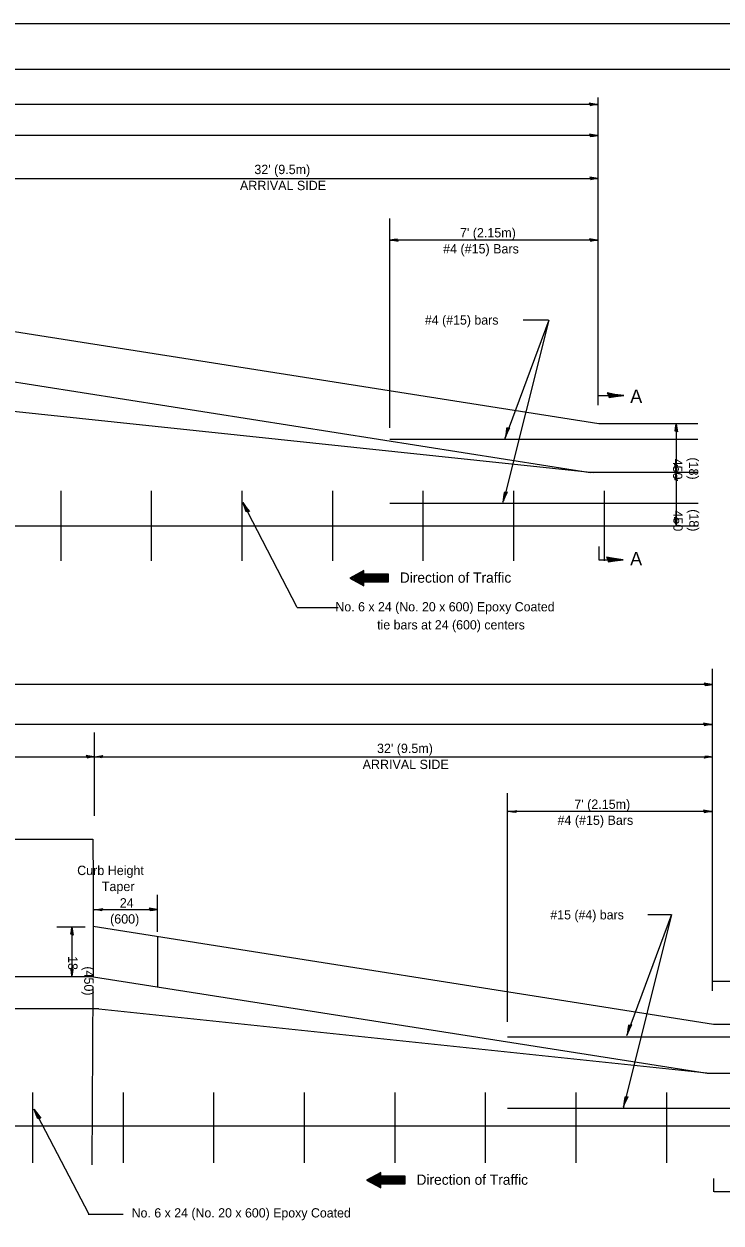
# Model space of a CAD drawing. Extents: x 112682 to 126021, y 61994 to 72129.
# Drawn here: x 113413 to 113797, y 69498 to 70161 of the extents above; entities that cross this region are included whole.
import ezdxf

# ---------------------------------------------------------------- set-up
doc = ezdxf.new("R2010")
doc.units = 0
for name, color, linetype in [('Default', 7, 'Continuous'), ('Sheets_50 Reference Boundary', 7, 'Continuous'), ('Sheets_General Details', 7, 'Continuous'), ('Sheets_Printer Plotting Border', 7, 'Continuous')]:
    doc.layers.add(name, color=color, linetype=linetype)

msp = doc.modelspace()

# ---------------------------------------------------------------- linework, layer by layer
at = {"layer": 'Default'}
for points in [[(113724.86, 70116.25), (113725, 70115.64), (113726.71, 70115.9), (113728.92, 70116.19), (113726.56, 70116.51), (113724.5, 70116.87), (113724.86, 70116.25), (113725.04, 70115.84), (113727.44, 70116.19), (113724.82, 70116.65), (113725.21, 70116.13), (113726.31, 70116.21), (113725.25, 70116.36)], [(113725.01, 70099.05), (113725.14, 70098.45), (113726.86, 70098.71), (113729.07, 70098.99), (113726.71, 70099.32), (113724.65, 70099.68), (113725.01, 70099.05), (113725.19, 70098.65), (113727.59, 70099), (113724.96, 70099.46), (113725.35, 70098.94), (113726.45, 70099.01), (113725.39, 70099.17)], [(113725.33, 70075.33), (113725.47, 70074.72), (113727.19, 70074.98), (113729.4, 70075.27), (113727.04, 70075.59), (113724.97, 70075.95), (113725.33, 70075.33), (113725.52, 70074.93), (113727.91, 70075.27), (113725.29, 70075.73), (113725.68, 70075.22), (113726.78, 70075.28), (113725.72, 70075.45)], [(113618.75, 70041.2), (113618.62, 70041.81), (113616.9, 70041.55), (113614.69, 70041.26), (113617.05, 70040.94), (113619.11, 70040.57), (113618.75, 70041.2), (113618.57, 70041.6), (113616.17, 70041.26), (113618.79, 70040.8), (113618.41, 70041.31), (113617.31, 70041.24), (113618.37, 70041.08)], [(113725.07, 70041.3), (113725.2, 70040.69), (113726.92, 70040.95), (113729.13, 70041.24), (113726.77, 70041.56), (113724.7, 70041.93), (113725.07, 70041.3), (113725.25, 70040.9), (113727.64, 70041.24), (113725.02, 70041.7), (113725.41, 70041.19), (113726.51, 70041.26), (113725.45, 70041.42)], [(113735.24, 69955.5), (113735.52, 69954.24), (113739.1, 69954.78), (113743.7, 69955.38), (113738.79, 69956.05), (113734.48, 69956.81), (113735.24, 69955.5), (113735.62, 69954.66), (113740.61, 69955.38), (113735.15, 69956.34), (113735.96, 69955.27), (113738.25, 69955.41), (113736.04, 69955.75)], [(113679.77, 69937.33), (113678.93, 69937.38), (113678.63, 69935.04), (113678.19, 69932.06), (113679.49, 69935.01), (113680.72, 69937.57), (113679.77, 69937.33), (113679.18, 69937.25), (113678.74, 69933.99), (113680.32, 69937.24), (113679.5, 69936.93), (113679.18, 69935.46), (113679.78, 69936.79)], [(113772.61, 69935.65), (113772, 69935.79), (113772.26, 69937.5), (113772.55, 69939.71), (113772.87, 69937.35), (113773.24, 69935.29), (113772.61, 69935.65), (113772.21, 69935.83), (113772.55, 69938.23), (113773.01, 69935.61), (113772.5, 69935.99), (113772.57, 69937.1), (113772.73, 69936.03)], [(113772.49, 69917.14), (113773.1, 69917.01), (113772.83, 69915.29), (113772.55, 69913.08), (113772.22, 69915.44), (113771.86, 69917.51), (113772.49, 69917.14), (113772.89, 69916.96), (113772.55, 69914.57), (113772.09, 69917.19), (113772.6, 69916.8), (113772.53, 69915.7), (113772.37, 69916.76)], [(113772.53, 69908.66), (113771.93, 69908.79), (113772.19, 69910.51), (113772.48, 69912.72), (113772.8, 69910.36), (113773.16, 69908.3), (113772.53, 69908.66), (113772.13, 69908.84), (113772.48, 69911.24), (113772.94, 69908.62), (113772.42, 69909), (113772.49, 69910.1), (113772.66, 69909.05)], [(113678.48, 69901.77), (113677.64, 69901.83), (113677.31, 69899.49), (113676.82, 69896.51), (113678.16, 69899.45), (113679.43, 69901.99), (113678.48, 69901.77), (113677.89, 69901.69), (113677.4, 69898.44), (113679.02, 69901.66), (113678.2, 69901.36), (113677.86, 69899.9), (113678.48, 69901.22)], [(113536.04, 69891.45), (113535.23, 69891.22), (113534.42, 69893.44), (113533.33, 69896.25), (113535.25, 69893.65), (113537.02, 69891.43), (113536.04, 69891.45), (113535.44, 69891.41), (113534.3, 69894.49), (113536.55, 69891.67), (113535.68, 69891.79), (113535.05, 69893.15), (113535.93, 69891.99)], [(113772.49, 69887.82), (113773.1, 69887.69), (113772.83, 69885.97), (113772.55, 69883.76), (113772.22, 69886.12), (113771.86, 69888.18), (113772.49, 69887.82), (113772.89, 69887.64), (113772.55, 69885.24), (113772.09, 69887.86), (113772.6, 69887.48), (113772.53, 69886.38), (113772.37, 69887.44)], [(113734.82, 69864.77), (113735.1, 69863.51), (113738.68, 69864.06), (113743.28, 69864.65), (113738.37, 69865.33), (113734.07, 69866.08), (113734.82, 69864.77), (113735.2, 69863.94), (113740.19, 69864.66), (113734.73, 69865.62), (113735.54, 69864.54), (113737.83, 69864.69), (113735.63, 69865.02)], [(113788.39, 69795.88), (113788.53, 69795.28), (113790.25, 69795.54), (113792.46, 69795.83), (113790.1, 69796.15), (113788.03, 69796.51), (113788.39, 69795.88), (113788.58, 69795.48), (113790.97, 69795.83), (113788.35, 69796.29), (113788.74, 69795.77), (113789.84, 69795.84), (113788.78, 69796)], [(113788.02, 69773.82), (113788.16, 69773.21), (113789.87, 69773.47), (113792.08, 69773.76), (113789.72, 69774.08), (113787.66, 69774.44), (113788.02, 69773.82), (113788.2, 69773.41), (113790.6, 69773.76), (113787.98, 69774.22), (113788.37, 69773.7), (113789.47, 69773.78), (113788.41, 69773.93)], [(113447.22, 69755.99), (113447.36, 69755.39), (113449.07, 69755.65), (113451.28, 69755.93), (113448.92, 69756.26), (113446.86, 69756.62), (113447.22, 69755.99), (113447.4, 69755.59), (113449.8, 69755.94), (113447.18, 69756.4), (113447.57, 69755.88), (113448.67, 69755.95), (113447.61, 69756.11)], [(113455.48, 69755.97), (113455.34, 69755.36), (113453.63, 69755.62), (113451.42, 69755.91), (113453.78, 69756.23), (113455.84, 69756.6), (113455.48, 69755.97), (113455.3, 69755.57), (113452.9, 69755.91), (113455.52, 69756.38), (113455.14, 69755.86), (113454.04, 69755.93), (113455.1, 69756.09)], [(113788.56, 69755.84), (113788.7, 69756.44), (113790.41, 69756.18), (113792.62, 69755.9), (113790.26, 69755.57), (113788.2, 69755.21), (113788.56, 69755.84), (113788.74, 69756.24), (113791.14, 69755.89), (113788.52, 69755.43), (113788.91, 69755.95), (113790.01, 69755.88), (113788.95, 69755.72)], [(113684.12, 69725.7), (113683.98, 69725.09), (113682.27, 69725.35), (113680.06, 69725.64), (113682.42, 69725.96), (113684.48, 69726.32), (113684.12, 69725.7), (113683.94, 69725.3), (113681.54, 69725.64), (113684.16, 69726.1), (113683.78, 69725.59), (113682.67, 69725.66), (113683.73, 69725.82)], [(113787.93, 69725.83), (113788.07, 69725.23), (113789.78, 69725.49), (113791.99, 69725.78), (113789.63, 69726.1), (113787.57, 69726.46), (113787.93, 69725.83), (113788.11, 69725.43), (113790.51, 69725.78), (113787.89, 69726.24), (113788.27, 69725.72), (113789.38, 69725.79), (113788.32, 69725.95)], [(113455.46, 69671.54), (113455.32, 69670.93), (113453.6, 69671.19), (113451.39, 69671.48), (113453.75, 69671.8), (113455.82, 69672.16), (113455.46, 69671.54), (113455.28, 69671.13), (113452.88, 69671.48), (113455.5, 69671.94), (113455.11, 69671.43), (113454.01, 69671.5), (113455.07, 69671.65)], [(113482.05, 69671.62), (113482.19, 69671.02), (113483.9, 69671.28), (113486.11, 69671.56), (113483.76, 69671.89), (113481.69, 69672.25), (113482.05, 69671.62), (113482.23, 69671.22), (113484.63, 69671.57), (113482.01, 69672.03), (113482.4, 69671.51), (113483.5, 69671.58), (113482.44, 69671.74)], [(113439.04, 69657.86), (113438.43, 69657.99), (113438.69, 69659.71), (113438.98, 69661.92), (113439.31, 69659.56), (113439.67, 69657.49), (113439.04, 69657.86), (113438.64, 69658.04), (113438.98, 69660.43), (113439.44, 69657.81), (113438.93, 69658.2), (113439, 69659.3), (113439.16, 69658.24)], [(113438.92, 69638.79), (113439.53, 69638.66), (113439.27, 69636.94), (113438.98, 69634.73), (113438.66, 69637.09), (113438.3, 69639.15), (113438.92, 69638.79), (113439.32, 69638.61), (113438.98, 69636.21), (113438.52, 69638.83), (113439.03, 69638.45), (113438.96, 69637.35), (113438.8, 69638.41)], [(113747.09, 69607.61), (113746.25, 69607.65), (113745.95, 69605.32), (113745.51, 69602.33), (113746.81, 69605.28), (113748.04, 69607.85), (113747.09, 69607.61), (113746.5, 69607.52), (113746.06, 69604.26), (113747.64, 69607.51), (113746.82, 69607.2), (113746.5, 69605.73), (113747.1, 69607.06)], [(113745.07, 69567.97), (113744.23, 69568.03), (113743.9, 69565.7), (113743.41, 69562.72), (113744.75, 69565.66), (113746.03, 69568.2), (113745.07, 69567.97), (113744.48, 69567.89), (113744, 69564.65), (113745.61, 69567.87), (113744.79, 69567.57), (113744.46, 69566.11), (113745.08, 69567.43)], [(113420.89, 69556.29), (113420.08, 69556.06), (113419.28, 69558.27), (113418.18, 69561.09), (113420.1, 69558.49), (113421.87, 69556.27), (113420.89, 69556.29), (113420.3, 69556.25), (113419.15, 69559.32), (113421.4, 69556.5), (113420.54, 69556.63), (113419.9, 69557.99), (113420.78, 69556.83)]]:
    msp.add_lwpolyline(points, dxfattribs=at)
at = {"layer": 'Sheets_50 Reference Boundary'}
msp.add_lwpolyline([(112782.29, 70135.57), (114357.29, 70135.57), (114357.29, 69135.57), (112782.29, 69135.57)], close=True, dxfattribs=at)
at = {"layer": 'Sheets_General Details'}
for p, q in [((114382.29, 70160.57), (112682.29, 70160.57)), ((113729.51, 69950), (113729.51, 70119.99)), ((113729.51, 70116.14), (112945.74, 70116.14)), ((113729.51, 70099.03), (112945.74, 70099.03)), ((113388.73, 70075.28), (113729.51, 70075.28)), ((113614.5, 69937.53), (113614.5, 70053.17)), ((113729.18, 70041.24), (113614.53, 70041.24)), ((113702.28, 69997.07), (113677.28, 69897.33)), ((113702.28, 69997.07), (113677.92, 69931.51)), ((113688.01, 69997.11), (113702.08, 69997.11)), ((113729.83, 69939.69), (113389.49, 69993.35)), ((113387.86, 69965.91), (113725.1, 69912.82)), ((113729.51, 69950), (113729.51, 69955.38)), ((113729.51, 69955.38), (113743.7, 69955.38)), ((113390.33, 69948.39), (113726.99, 69912.87)), ((113784.47, 69939.69), (113729.83, 69939.69)), ((113772.55, 69939.69), (113772.55, 69883.51)), ((113784.5, 69931.07), (113614.5, 69931.07)), ((113784.76, 69912.82), (113725.1, 69912.82)), ((113432.78, 69902.85), (113432.78, 69864.09)), ((113482.78, 69902.85), (113482.78, 69864.09)), ((113532.78, 69902.85), (113532.78, 69864.09)), ((113582.78, 69902.85), (113582.78, 69864.09)), ((113632.78, 69902.85), (113632.78, 69864.09)), ((113682.78, 69902.85), (113682.78, 69864.09)), ((113732.78, 69902.85), (113732.78, 69864.09)), ((113563.36, 69838.42), (113533.33, 69896.25)), ((113784.76, 69895.7), (113614.5, 69895.7)), ((112886.94, 69883.51), (113784.76, 69883.51)), ((113729.83, 69872.07), (113729.83, 69864.65)), ((113729.83, 69864.65), (113743.28, 69864.65)), ((113563.36, 69838.42), (113585.97, 69838.42)), ((113792.65, 69626.65), (113792.65, 69804.43)), ((113792.65, 69795.9), (112867.84, 69795.9)), ((113792.65, 69773.79), (112867.84, 69773.79)), ((113451.39, 69723.3), (113451.39, 69769.37)), ((113308.32, 69755.92), (113451.39, 69755.92)), ((113451.39, 69755.92), (113792.65, 69755.92)), ((113679.45, 69609.63), (113679.45, 69735.82)), ((113792.65, 69725.69), (113679.45, 69725.69)), ((113308.64, 69710.5), (113450.6, 69710.5)), ((113450.6, 69710.5), (113450.62, 69687.45)), ((113450.62, 69687.45), (113450.67, 69634.38)), ((113486.22, 69659.26), (113486.22, 69679.63)), ((113450.7, 69671.52), (113486.22, 69671.52)), ((113770.05, 69668.76), (113743.24, 69561.76)), ((113770.05, 69668.76), (113745.15, 69601.73)), ((113756.93, 69668.8), (113769.86, 69668.8)), ((113430.73, 69662.06), (113446.22, 69662.06)), ((113438.98, 69662.06), (113438.98, 69634.38)), ((113793.26, 69608.1), (113450.64, 69662.12)), ((113486.33, 69628.86), (113486.33, 69656.49)), ((113450.98, 69634.38), (113090.09, 69634.38)), ((113450.98, 69634.38), (113789.63, 69581.23)), ((113792.65, 69626.65), (113792.65, 69632.02)), ((113792.65, 69632.02), (113806.84, 69632.02)), ((113450.18, 69530.54), (113450.67, 69628.89)), ((113453.76, 69616.8), (113090.29, 69616.8)), ((113453.76, 69616.8), (113789.54, 69581.34)), ((113850.89, 69608.1), (113793.26, 69608.1)), ((113850.89, 69601.05), (113679.45, 69601.05)), ((113789.63, 69581.23), (113850.89, 69581.23)), ((113417.18, 69570.51), (113417.18, 69531.75)), ((113467.18, 69570.51), (113467.18, 69531.75)), ((113517.18, 69570.51), (113517.18, 69531.75)), ((113567.18, 69570.51), (113567.18, 69531.75)), ((113617.18, 69570.51), (113617.18, 69531.75)), ((113667.18, 69570.51), (113667.18, 69531.75)), ((113717.18, 69570.51), (113717.18, 69531.75)), ((113767.18, 69570.51), (113767.18, 69531.75)), ((113448.24, 69503.43), (113418.21, 69561.26)), ((113850.89, 69561.76), (113679.45, 69561.76)), ((112809.64, 69552.1), (113850.89, 69552.1)), ((113793.26, 69523.12), (113793.26, 69515.7)), ((113793.51, 69515.94), (113806.96, 69515.94)), ((113447.92, 69503.39), (113467.22, 69503.39))]:
    msp.add_line(p, q, dxfattribs=at)
msp.add_lwpolyline([(112782.29, 70135.57), (114357.29, 70135.57), (114357.29, 69085.57), (112782.29, 69085.57)], close=True, dxfattribs=at)
for points in [[(113592.42, 69854.6), (113600.22, 69850.35), (113600.22, 69852.48), (113613.68, 69852.48), (113613.68, 69856.73), (113600.22, 69856.73), (113600.22, 69858.85), (113592.42, 69854.6), (113600.08, 69850.64), (113600.01, 69852.62), (113613.54, 69852.62), (113613.54, 69856.59), (113600.08, 69856.59), (113600.01, 69858.57), (113592.71, 69854.6), (113599.93, 69850.92), (113599.79, 69852.83), (113613.33, 69852.83), (113613.33, 69856.44), (113599.93, 69856.38), (113599.79, 69858.15), (113593.2, 69854.6), (113599.65, 69851.35), (113599.58, 69852.9), (113613.19, 69852.97), (113613.12, 69856.3), (113599.72, 69856.23), (113599.58, 69857.72), (113593.77, 69854.6), (113599.37, 69851.77), (113599.37, 69853.12), (113612.97, 69853.12), (113612.9, 69856.16), (113599.58, 69856.02), (113599.37, 69857.3), (113594.48, 69854.6), (113599.09, 69852.12), (113599.09, 69853.33), (113612.76, 69853.33), (113612.62, 69855.95), (113599.44, 69855.81), (113599.3, 69856.94), (113594.97, 69854.6), (113598.8, 69852.48), (113598.8, 69853.47), (113612.62, 69853.54), (113612.48, 69855.74), (113599.3, 69855.67), (113599.16, 69856.59), (113595.47, 69854.6), (113598.52, 69852.9), (113598.52, 69853.75), (113612.33, 69853.75), (113612.33, 69855.52), (113599.09, 69855.52), (113599.09, 69856.3), (113596.11, 69854.6), (113598.16, 69853.33), (113598.24, 69853.89), (113612.12, 69853.96), (113612.12, 69855.31), (113598.94, 69855.38), (113598.8, 69855.88), (113596.68, 69854.6), (113597.88, 69853.82), (113597.95, 69854.11), (113611.84, 69854.18), (113611.91, 69855.17), (113598.87, 69855.17), (113598.73, 69855.67), (113597.03, 69854.6), (113597.74, 69854.25), (113611.63, 69854.39), (113611.63, 69855.03), (113598.66, 69855.1), (113598.59, 69855.31), (113597.45, 69854.53), (113597.81, 69854.39), (113611.41, 69854.53), (113611.41, 69854.89), (113598.45, 69855.03), (113597.95, 69854.67), (113611.2, 69854.67), (113611.13, 69854.82), (113598.24, 69854.89)], [(113601.66, 69522.13), (113609.45, 69517.88), (113609.45, 69520.01), (113622.92, 69520.01), (113622.92, 69524.26), (113609.45, 69524.26), (113609.45, 69526.38), (113601.66, 69522.13), (113609.31, 69518.17), (113609.24, 69520.15), (113622.77, 69520.15), (113622.77, 69524.12), (113609.31, 69524.12), (113609.24, 69526.1), (113601.94, 69522.13), (113609.17, 69518.45), (113609.03, 69520.36), (113622.56, 69520.36), (113622.56, 69523.97), (113609.17, 69523.91), (113609.03, 69525.68), (113602.44, 69522.13), (113608.89, 69518.88), (113608.81, 69520.43), (113622.42, 69520.5), (113622.35, 69523.83), (113608.96, 69523.76), (113608.81, 69525.25), (113603.01, 69522.13), (113608.6, 69519.3), (113608.6, 69520.65), (113622.21, 69520.65), (113622.14, 69523.69), (113608.81, 69523.55), (113608.6, 69524.83), (113603.71, 69522.13), (113608.32, 69519.65), (113608.32, 69520.86), (113622, 69520.86), (113621.85, 69523.48), (113608.68, 69523.34), (113608.53, 69524.47), (113604.21, 69522.13), (113608.04, 69520.01), (113608.04, 69521), (113621.85, 69521.07), (113621.71, 69523.27), (113608.53, 69523.2), (113608.39, 69524.12), (113604.71, 69522.13), (113607.75, 69520.43), (113607.75, 69521.28), (113621.57, 69521.28), (113621.57, 69523.05), (113608.32, 69523.05), (113608.32, 69523.83), (113605.34, 69522.13), (113607.4, 69520.86), (113607.47, 69521.42), (113621.36, 69521.49), (113621.36, 69522.84), (113608.18, 69522.91), (113608.04, 69523.41), (113605.91, 69522.13), (113607.12, 69521.35), (113607.19, 69521.64), (113621.08, 69521.71), (113621.14, 69522.7), (113608.11, 69522.7), (113607.97, 69523.2), (113606.26, 69522.13), (113606.97, 69521.78), (113620.86, 69521.92), (113620.86, 69522.56), (113607.89, 69522.63), (113607.82, 69522.84), (113606.69, 69522.06), (113607.04, 69521.92), (113620.65, 69522.06), (113620.65, 69522.42), (113607.68, 69522.56), (113607.19, 69522.2), (113620.44, 69522.2), (113620.37, 69522.35), (113607.47, 69522.42)]]:
    msp.add_lwpolyline(points, dxfattribs=at)
at = {"layer": 'Sheets_Printer Plotting Border'}
msp.add_lwpolyline([(112682.29, 69060.57), (114382.29, 69060.57), (114382.29, 70160.57), (112682.29, 70160.57)], close=True, dxfattribs=at)

# ---------------------------------------------------------------- texts
at = {"layer": 'Sheets_General Details'}
for s, height, p in [("32' (9.5m)", 5.16, (113539.69, 70077.67)), ('ARRIVAL SIDE', 5.1604, (113531.75, 70068.82)), ("7' (2.15m)", 5.16, (113653.2, 70042.71)), ('#4 (#15) Bars', 5.1604, (113643.91, 70033.86)), ('#4 (#15) bars', 5.103, (113633.86, 69994.55)), ('A', 7.37, (113747.23, 69951.34)), ('A', 7.37, (113747.18, 69861.67)), ('Direction of Traffic', 5.67, (113620.02, 69852.02)), ('No. 6 x 24 (No. 20 x 600) Epoxy Coated', 5.103, (113584.44, 69836.2)), ('tie bars at 24 (600) centers', 5.103, (113607.48, 69826.23)), ("32' (9.5m)", 5.16, (113607.41, 69757.99)), ('ARRIVAL SIDE', 5.1604, (113599.47, 69749.14)), ("7' (2.15m)", 5.16, (113716.35, 69727.15)), ('#4 (#15) Bars', 5.1604, (113707.06, 69718.31)), ('Curb Height', 5.1604, (113441.88, 69690.59)), ('Taper', 5.16, (113455.5, 69681.74)), ('24', 5.16, (113465.42, 69672.64)), ('#15 (#4) bars', 5.103, (113703.1, 69666.1)), ('(600)', 5.16, (113460.05, 69663.8)), ('Direction of Traffic', 5.67, (113629.25, 69519.55)), ('No. 6 x 24 (No. 20 x 600) Epoxy Coated', 5.103, (113471.94, 69501.51))]:
    msp.add_text(s, height=height, dxfattribs=at).set_placement(p)
for s, p in [('450', (113770.82, 69920.56)), ('(18)', (113779.66, 69921.23)), ('450', (113771, 69891.95)), ('(18)', (113779.84, 69892.62)), ('18', (113436.9, 69645.86)), ('(450)', (113445.75, 69640.17))]:
    msp.add_text(s, height=5.16, rotation=270, dxfattribs=at).set_placement(p)

doc.saveas('drawing.dxf')
